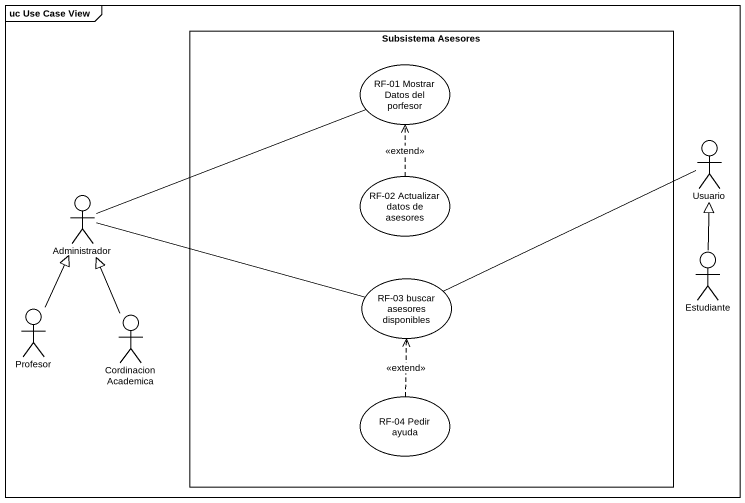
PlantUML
@startuml
mainframe uc Use Case View
rectangle "Subsistema Asesores" as Subsistema_Asesores {
  usecase "RF-01 Mostrar Datos del porfesor" as RF_01_Mostrar_Datos_del
  usecase "RF-02 Actualizar datos de asesores" as RF_02_Actualizar_datos_de
  usecase "RF-03 buscar asesores disponibles" as RF_03_buscar_asesores
  usecase "RF-04 Pedir ayuda" as RF_04_Pedir_ayuda
}
actor Usuario
actor Administrador
actor Estudiante
actor Profesor
actor "Cordinacion Academica" as Cordinacion_Academica
Usuario -left- RF_03_buscar_asesores
RF_02_Actualizar_datos_de .up.> RF_01_Mostrar_Datos_del : <<extend>>
Administrador -right- RF_01_Mostrar_Datos_del
Administrador -right- RF_03_buscar_asesores
Estudiante -up-|> Usuario
Profesor -up-|> Administrador
Cordinacion_Academica -up-|> Administrador
RF_04_Pedir_ayuda .up.> RF_03_buscar_asesores : <<extend>>
@enduml
